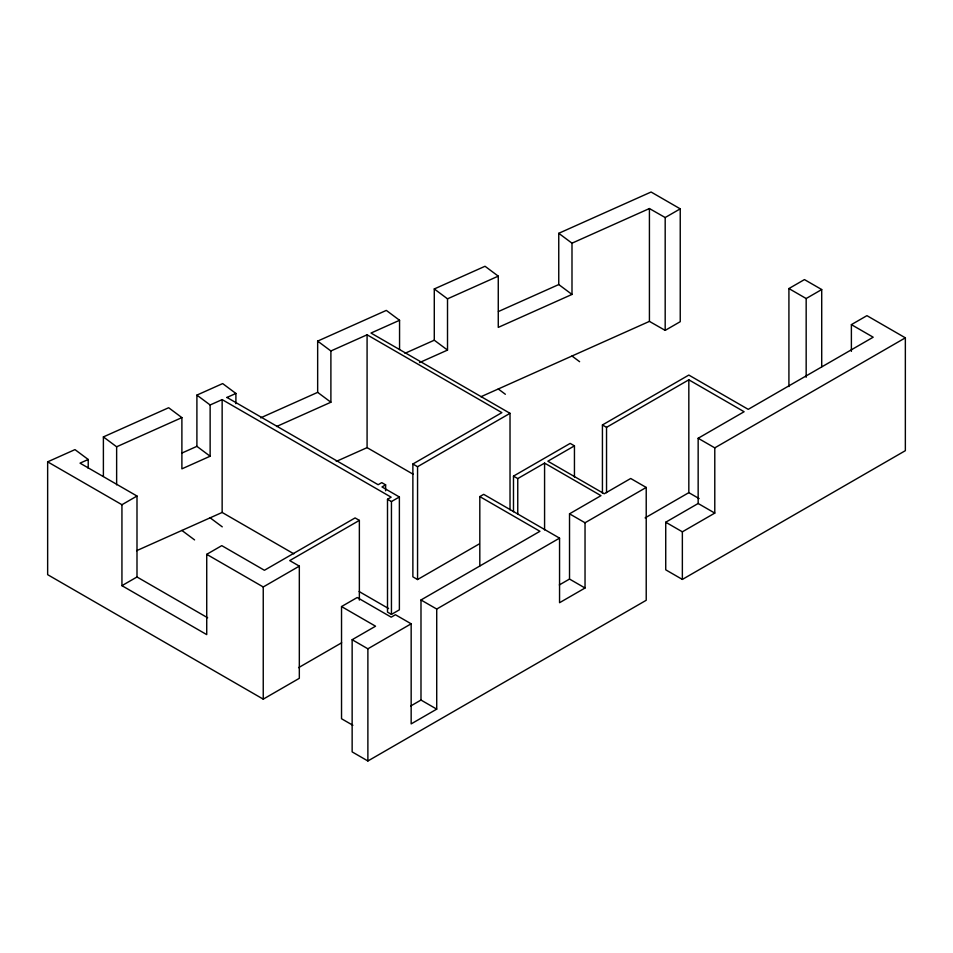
<?xml version="1.0" encoding="UTF-8"?>
<svg xmlns="http://www.w3.org/2000/svg" width="953" height="953" viewBox="0 0 953 953"><rect width="100%" height="100%" fill="white"/><g stroke="black" fill="none" stroke-linecap="round" stroke-linejoin="round"><path stroke-width="1.43" d="M121.615 504.911L136.994 496.036L136.994 576.982L207.647 617.77M680.239 208.85L651.09 192.018L558.756 233.306L571.991 243.182L649.422 208.552L665.182 217.534L680.239 208.85L680.239 321.685L665.182 330.381L649.422 321.387L480.908 396.746M359.364 600.092L359.364 520.386L289.724 560.59L299.325 566.13L299.325 678.31L263.242 699.145L47.65 574.671L47.65 461.836L121.936 504.721L121.936 585.666L136.994 576.982M121.936 585.666L206.73 634.615L206.73 554.336L221.775 545.64L264.422 570.275L355.1 517.92L359.364 520.386M479.204 543.96L417.557 579.543L412.875 576.839L412.875 464.004L501.874 412.625L367.084 334.801L330.894 350.978L317.659 341.103L386.322 310.404L399.557 320.279L399.557 349.56M385.62 490.795L385.62 484.863L381.998 486.947L399.378 496.978L399.378 609.825L391.445 614.399L387.502 612.112L387.502 499.277L391.135 497.18L222.144 399.605L210.136 404.977L196.902 395.102L222.657 383.582L235.903 393.458L235.903 403.703M412.875 464.004L417.557 466.708L510.022 413.328L510.022 509.831M387.502 499.277L391.445 501.552L399.378 496.978M206.73 554.336L263.242 586.965L299.325 566.13M788.917 386.549L788.917 288.556L804.451 279.586L821.712 289.545L821.712 366.798M788.917 288.556L806.167 298.527L821.712 289.545M513.488 511.749L513.488 476.119L570.18 443.395L574.445 445.849L574.445 477.036M602.427 493.249L602.427 424.955L688.828 375.065L748.224 409.349L873.186 337.207L851.386 324.628L851.386 351.371M479.812 565.963L479.812 496.584L483.695 494.345L559.554 538.135L559.554 602.713L585.035 588.013L585.035 522.768L646.217 487.448L646.217 600.283L367.882 760.982L352.145 751.893L352.145 639.713L375.553 626.204L341.531 606.561L341.531 718.741L352.872 725.281M513.488 476.119L517.753 478.585L544.58 463.098L600.974 495.655L569.525 513.822L569.525 579.055L585.035 588.013M574.445 445.849L547.856 461.204L604.25 493.773L630.707 478.489L646.217 487.448M602.427 424.955L606.537 427.325L688.828 379.818L744.114 411.732L698.156 438.261L698.156 503.494L665.73 522.22L665.73 569.823L682.36 579.424L905.35 450.674L905.35 337.839L866.932 315.657L851.386 324.628M341.531 606.561L357.196 597.519L391.218 617.163L395.424 614.733L411.16 623.81L411.16 723.899L436.724 709.139L436.724 609.05L559.554 538.135M298.587 667.648L341.639 642.798M436.724 709.139L420.988 700.05L420.988 599.973L539.934 531.298L479.812 496.584M698.156 438.261L714.786 447.862L905.35 337.839M352.145 639.713L367.882 648.802L411.16 623.81M645.11 517.896L688.828 492.653L699.121 498.586M559.328 584.939L569.525 579.055M665.73 522.22L682.36 531.822L714.786 513.095L714.786 447.862M410.767 705.959L420.988 700.05M47.65 461.836L74.977 449.613L88.224 459.489L88.224 468.28M103.389 476.452L103.389 436.915L168.645 407.729L181.892 417.605L181.892 468.852L210.136 456.225L210.136 404.977M419.546 362.593L447.517 350.085L434.282 340.209L434.282 288.962L485.029 266.268L498.264 276.144L498.264 327.391L571.991 294.429L571.991 243.182M88.224 459.489L80.028 463.146L136.994 496.036M103.389 436.915L116.635 446.79L181.892 417.605M226.778 397.532L235.903 393.458M399.557 320.279L370.991 333.05L510.022 413.328M434.282 288.962L447.517 298.837L498.264 276.144M182.094 452.973L196.902 446.349L210.136 456.225M260.657 417.843L317.659 392.362L330.894 402.226L276.62 426.503M404.965 353.313L434.282 340.209M498.431 311.524L558.756 284.554L571.991 294.429M136.613 550.691L222.144 512.452L293.834 553.836M336.254 461.419L367.084 447.636L413.292 474.32M698.156 503.494L714.786 513.095M569.525 513.822L585.035 522.768M385.62 484.863L381.76 482.635L378.15 484.72L226.981 397.449M420.988 599.973L436.724 609.05M359.138 591.539L388.574 608.538M571.991 356.017L579.615 361.699M498.264 388.979L505.364 394.268M210.136 517.813L222.263 526.854M181.892 530.44L194.579 539.91M806.167 298.527L806.167 377.257M688.828 379.818L688.828 492.653M682.36 531.822L682.36 579.424M665.182 217.534L665.182 330.381M649.422 208.552L649.422 321.387M606.537 427.325L606.537 492.653M558.756 233.306L558.756 284.554M544.58 463.098L544.58 529.916M517.753 478.585L517.753 514.215M447.517 298.837L447.517 350.085M417.557 466.708L417.557 579.543M391.445 501.552L391.445 614.399M367.882 648.802L367.882 760.982M367.084 334.801L367.084 447.636M330.894 350.978L330.894 402.226M317.659 341.103L317.659 392.362M263.242 586.965L263.242 699.145M222.144 399.605L222.144 512.452M196.902 395.102L196.902 446.349M116.635 446.79L116.635 484.863"/></g></svg>
